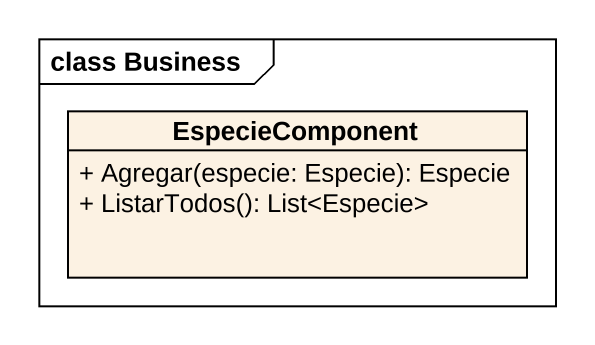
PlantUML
@startuml
mainframe class Business
hide circle
hide empty members
skinparam classAttributeIconSize 0
class EspecieComponent {
  + Agregar(especie: Especie): Especie
  + ListarTodos(): List<Especie>
}
@enduml
